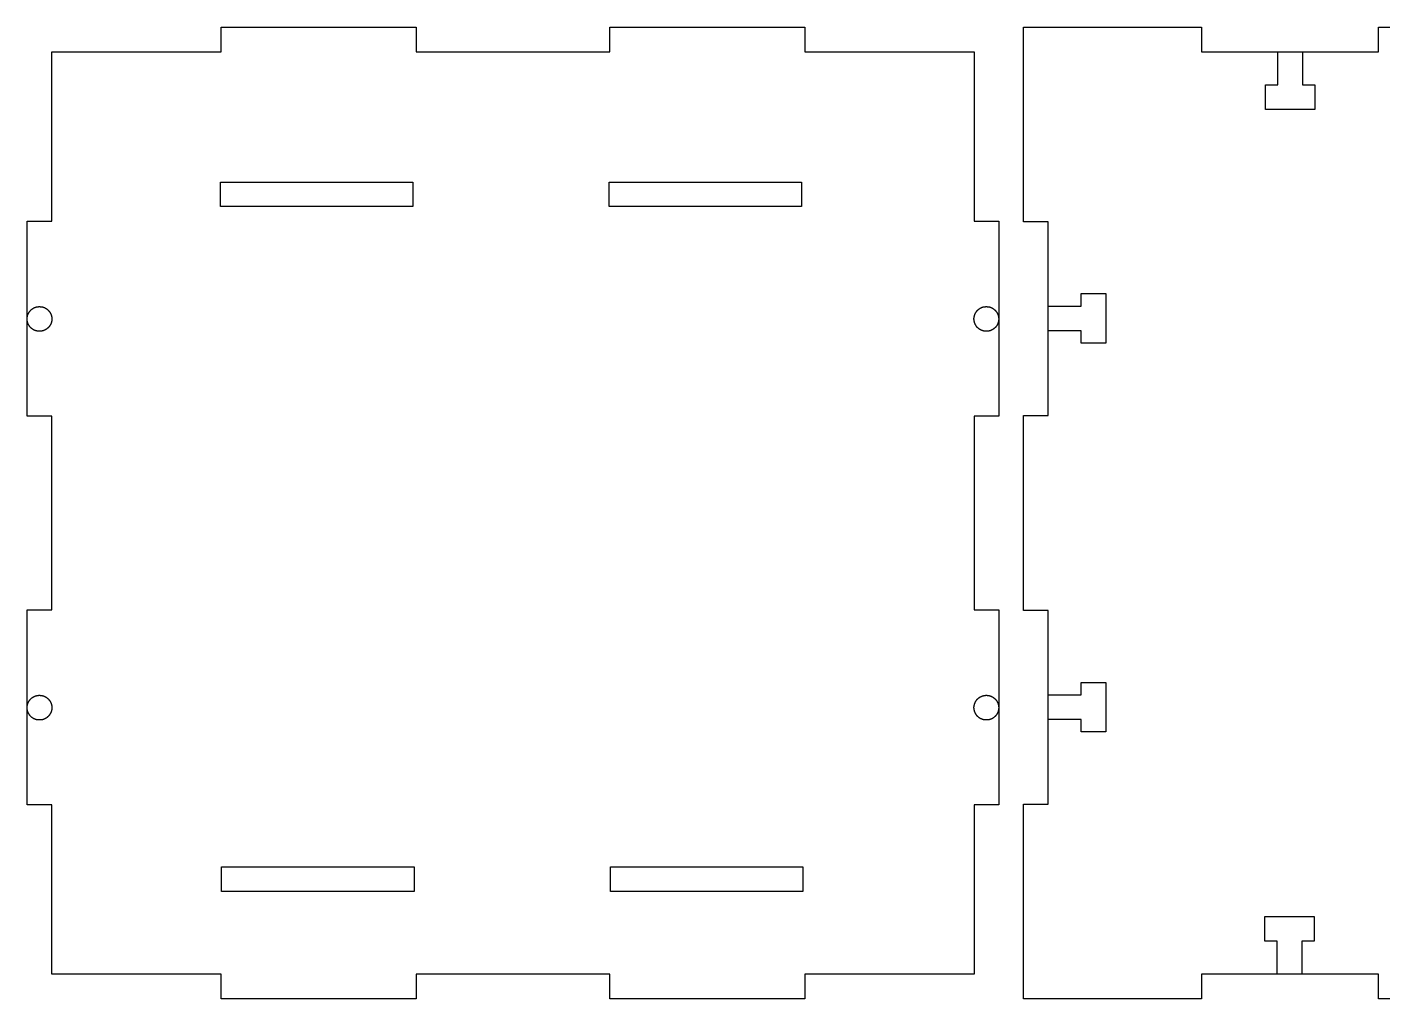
# Model space of a CAD drawing. Header units: millimetres. Extents: x 216 to 763, y 99 to 459.
# Drawn here: x 491.1 to 655.8, y 219.5 to 337.5 of the extents above; entities that cross this region are included whole.
import ezdxf

# ---------------------------------------------------------------- set-up
doc = ezdxf.new("R2010")
doc.units = ezdxf.units.MM
doc.layers.add('Your_Design', color=7, linetype='CONTINUOUS')

msp = doc.modelspace()

# ---------------------------------------------------------------- linework, layer by layer
at = {"layer": 'Your_Design', "color": 5}
for points in [[(494.13, 334.55), (514.69, 334.55), (514.69, 337.55), (538.37, 337.55), (538.37, 334.55), (561.89, 334.55), (561.89, 337.55), (585.57, 337.55), (585.57, 334.55), (606.13, 334.55), (606.13, 313.98), (609.13, 313.98), (609.13, 290.31), (606.13, 290.31), (606.13, 266.78), (609.13, 266.78), (609.13, 243.11), (606.13, 243.11), (606.13, 222.55), (585.57, 222.55), (585.57, 219.55), (561.89, 219.55), (561.89, 222.55), (538.37, 222.55), (538.37, 219.55), (514.69, 219.55), (514.69, 222.55), (494.13, 222.55), (494.13, 243.11), (491.13, 243.11), (491.13, 266.78), (494.13, 266.78), (494.13, 290.31), (491.13, 290.31), (491.13, 313.98), (494.13, 313.98), (494.13, 334.55)], [(612.13, 337.55), (633.74, 337.55), (633.74, 334.55), (655.24, 334.55), (655.24, 337.55), (676.88, 337.55)], [(676.88, 219.55), (655.24, 219.55), (655.24, 222.55), (633.74, 222.55), (633.74, 219.55), (612.13, 219.55), (612.13, 243.18), (615.13, 243.18), (615.13, 266.71), (612.13, 266.71), (612.13, 290.38), (615.13, 290.38), (615.13, 313.91), (612.13, 313.91), (612.13, 337.55)], [(646.03, 334.55), (646.03, 330.55), (647.53, 330.55), (647.53, 327.55), (646.03, 327.55), (646.03, 327.55), (644.53, 327.55), (644.53, 327.55), (643.03, 327.55), (643.03, 327.55), (641.53, 327.55), (641.53, 330.55), (643.03, 330.55), (643.03, 334.55)], [(514.6, 318.73), (537.98, 318.73), (537.98, 315.75), (514.6, 315.75), (514.6, 318.73)], [(561.81, 318.73), (585.18, 318.73), (585.18, 315.75), (561.81, 315.75), (561.81, 318.73)], [(615.13, 303.68), (619.13, 303.68), (619.13, 305.18), (622.13, 305.18), (622.13, 303.68), (622.13, 303.68), (622.13, 302.18), (622.13, 302.18), (622.13, 300.68), (622.13, 300.68), (622.13, 299.18), (619.13, 299.18), (619.13, 300.68), (615.13, 300.68)], [(494.13, 302.11), (494.13, 302.11), (494.13, 302.08), (494.13, 302.06), (494.13, 302.03), (494.13, 302), (494.12, 301.98), (494.12, 301.95), (494.12, 301.93), (494.11, 301.9), (494.11, 301.87), (494.11, 301.85), (494.1, 301.82), (494.1, 301.8), (494.09, 301.77), (494.08, 301.75), (494.08, 301.72), (494.07, 301.69), (494.06, 301.67), (494.05, 301.64), (494.05, 301.62), (494.04, 301.59), (494.03, 301.57), (494.02, 301.55), (494.01, 301.52), (494, 301.5), (493.99, 301.47), (493.98, 301.45), (493.96, 301.43), (493.95, 301.4), (493.94, 301.38), (493.93, 301.36), (493.91, 301.34), (493.9, 301.31), (493.89, 301.29), (493.87, 301.27), (493.86, 301.25), (493.84, 301.23), (493.83, 301.21), (493.81, 301.18), (493.79, 301.16), (493.78, 301.14), (493.76, 301.12), (493.74, 301.1), (493.73, 301.08), (493.71, 301.07), (493.69, 301.05), (493.67, 301.03), (493.65, 301.01), (493.63, 300.99), (493.61, 300.98), (493.59, 300.96), (493.57, 300.94), (493.55, 300.93), (493.53, 300.91), (493.51, 300.89), (493.49, 300.88), (493.47, 300.86), (493.45, 300.85), (493.42, 300.84), (493.4, 300.82), (493.38, 300.81), (493.36, 300.8), (493.33, 300.78), (493.31, 300.77), (493.29, 300.76), (493.26, 300.75), (493.24, 300.74), (493.21, 300.73), (493.19, 300.72), (493.17, 300.71), (493.14, 300.7), (493.12, 300.69), (493.09, 300.68), (493.07, 300.67), (493.04, 300.67), (493.02, 300.66), (492.99, 300.65), (492.97, 300.65), (492.94, 300.64), (492.91, 300.64), (492.89, 300.63), (492.86, 300.63), (492.84, 300.62), (492.81, 300.62), (492.78, 300.62), (492.76, 300.61), (492.73, 300.61), (492.71, 300.61), (492.68, 300.61), (492.65, 300.61), (492.63, 300.61), (492.6, 300.61), (492.58, 300.61), (492.55, 300.61), (492.52, 300.61), (492.5, 300.61), (492.47, 300.62), (492.45, 300.62), (492.42, 300.62), (492.39, 300.63), (492.37, 300.63), (492.34, 300.64), (492.32, 300.64), (492.29, 300.65), (492.27, 300.65), (492.24, 300.66), (492.21, 300.67), (492.19, 300.67), (492.16, 300.68), (492.14, 300.69), (492.12, 300.7), (492.09, 300.71), (492.07, 300.72), (492.04, 300.73), (492.02, 300.74), (491.99, 300.75), (491.97, 300.76), (491.95, 300.77), (491.92, 300.78), (491.9, 300.8), (491.88, 300.81), (491.86, 300.82), (491.83, 300.84), (491.81, 300.85), (491.79, 300.86), (491.77, 300.88), (491.75, 300.89), (491.73, 300.91), (491.7, 300.93), (491.68, 300.94), (491.66, 300.96), (491.64, 300.98), (491.62, 300.99), (491.6, 301.01), (491.59, 301.03), (491.57, 301.05), (491.55, 301.07), (491.53, 301.08), (491.51, 301.1), (491.5, 301.12), (491.48, 301.14), (491.46, 301.16), (491.45, 301.18), (491.43, 301.21), (491.41, 301.23), (491.4, 301.25), (491.38, 301.27), (491.37, 301.29), (491.36, 301.31), (491.34, 301.34), (491.33, 301.36), (491.32, 301.38), (491.3, 301.4), (491.29, 301.43), (491.28, 301.45), (491.27, 301.47), (491.26, 301.5), (491.25, 301.52), (491.24, 301.55), (491.23, 301.57), (491.22, 301.59), (491.21, 301.62), (491.2, 301.64), (491.19, 301.67), (491.19, 301.69), (491.18, 301.72), (491.17, 301.75), (491.17, 301.77), (491.16, 301.8), (491.16, 301.82), (491.15, 301.85), (491.15, 301.87), (491.14, 301.9), (491.14, 301.93), (491.14, 301.95), (491.13, 301.98), (491.13, 302), (491.13, 302.03), (491.13, 302.06), (491.13, 302.08), (491.13, 302.11), (491.13, 302.13), (491.13, 302.16), (491.13, 302.19), (491.13, 302.21), (491.13, 302.24), (491.14, 302.26), (491.14, 302.29), (491.14, 302.32), (491.15, 302.34), (491.15, 302.37), (491.16, 302.39), (491.16, 302.42), (491.17, 302.45), (491.17, 302.47), (491.18, 302.5), (491.19, 302.52), (491.19, 302.55), (491.2, 302.57), (491.21, 302.6), (491.22, 302.62), (491.23, 302.65), (491.24, 302.67), (491.25, 302.69), (491.26, 302.72), (491.27, 302.74), (491.28, 302.77), (491.29, 302.79), (491.3, 302.81), (491.32, 302.84), (491.33, 302.86), (491.34, 302.88), (491.36, 302.9), (491.37, 302.92), (491.38, 302.95), (491.4, 302.97), (491.41, 302.99), (491.43, 303.01), (491.45, 303.03), (491.46, 303.05), (491.48, 303.07), (491.5, 303.09), (491.51, 303.11), (491.53, 303.13), (491.55, 303.15), (491.57, 303.17), (491.59, 303.19), (491.6, 303.21), (491.62, 303.22), (491.64, 303.24), (491.66, 303.26), (491.68, 303.27), (491.7, 303.29), (491.73, 303.31), (491.75, 303.32), (491.77, 303.34), (491.79, 303.35), (491.81, 303.37), (491.83, 303.38), (491.86, 303.39), (491.88, 303.41), (491.9, 303.42), (491.92, 303.43), (491.95, 303.44), (491.97, 303.46), (491.99, 303.47), (492.02, 303.48), (492.04, 303.49), (492.07, 303.5), (492.09, 303.51), (492.12, 303.52), (492.14, 303.53), (492.16, 303.53), (492.19, 303.54), (492.21, 303.55), (492.24, 303.56), (492.27, 303.56), (492.29, 303.57), (492.32, 303.58), (492.34, 303.58), (492.37, 303.59), (492.39, 303.59), (492.42, 303.59), (492.45, 303.6), (492.47, 303.6), (492.5, 303.6), (492.52, 303.6), (492.55, 303.61), (492.58, 303.61), (492.6, 303.61), (492.63, 303.61), (492.65, 303.61), (492.68, 303.61), (492.71, 303.61), (492.73, 303.6), (492.76, 303.6), (492.78, 303.6), (492.81, 303.6), (492.84, 303.59), (492.86, 303.59), (492.89, 303.59), (492.91, 303.58), (492.94, 303.58), (492.97, 303.57), (492.99, 303.56), (493.02, 303.56), (493.04, 303.55), (493.07, 303.54), (493.09, 303.53), (493.12, 303.53), (493.14, 303.52), (493.17, 303.51), (493.19, 303.5), (493.21, 303.49), (493.24, 303.48), (493.26, 303.47), (493.29, 303.46), (493.31, 303.44), (493.33, 303.43), (493.36, 303.42), (493.38, 303.41), (493.4, 303.39), (493.42, 303.38), (493.45, 303.37), (493.47, 303.35), (493.49, 303.34), (493.51, 303.32), (493.53, 303.31), (493.55, 303.29), (493.57, 303.27), (493.59, 303.26), (493.61, 303.24), (493.63, 303.22), (493.65, 303.21), (493.67, 303.19), (493.69, 303.17), (493.71, 303.15), (493.73, 303.13), (493.74, 303.11), (493.76, 303.09), (493.78, 303.07), (493.79, 303.05), (493.81, 303.03), (493.83, 303.01), (493.84, 302.99), (493.86, 302.97), (493.87, 302.95), (493.89, 302.92), (493.9, 302.9), (493.91, 302.88), (493.93, 302.86), (493.94, 302.84), (493.95, 302.81), (493.96, 302.79), (493.98, 302.77), (493.99, 302.74), (494, 302.72), (494.01, 302.69), (494.02, 302.67), (494.03, 302.65), (494.04, 302.62), (494.05, 302.6), (494.05, 302.57), (494.06, 302.55), (494.07, 302.52), (494.08, 302.5), (494.08, 302.47), (494.09, 302.45), (494.1, 302.42), (494.1, 302.39), (494.11, 302.37), (494.11, 302.34), (494.11, 302.32), (494.12, 302.29), (494.12, 302.26), (494.12, 302.24), (494.13, 302.21), (494.13, 302.19), (494.13, 302.16), (494.13, 302.13), (494.13, 302.11)], [(609.13, 302.11), (609.13, 302.11), (609.13, 302.08), (609.13, 302.06), (609.13, 302.03), (609.13, 302), (609.12, 301.98), (609.12, 301.95), (609.12, 301.93), (609.11, 301.9), (609.11, 301.87), (609.11, 301.85), (609.1, 301.82), (609.1, 301.8), (609.09, 301.77), (609.08, 301.75), (609.08, 301.72), (609.07, 301.69), (609.06, 301.67), (609.06, 301.64), (609.05, 301.62), (609.04, 301.59), (609.03, 301.57), (609.02, 301.55), (609.01, 301.52), (609, 301.5), (608.99, 301.47), (608.98, 301.45), (608.96, 301.43), (608.95, 301.4), (608.94, 301.38), (608.93, 301.36), (608.91, 301.34), (608.9, 301.31), (608.89, 301.29), (608.87, 301.27), (608.86, 301.25), (608.84, 301.23), (608.83, 301.21), (608.81, 301.18), (608.79, 301.16), (608.78, 301.14), (608.76, 301.12), (608.74, 301.1), (608.73, 301.08), (608.71, 301.07), (608.69, 301.05), (608.67, 301.03), (608.65, 301.01), (608.63, 300.99), (608.61, 300.98), (608.59, 300.96), (608.57, 300.94), (608.55, 300.93), (608.53, 300.91), (608.51, 300.89), (608.49, 300.88), (608.47, 300.86), (608.45, 300.85), (608.42, 300.84), (608.4, 300.82), (608.38, 300.81), (608.36, 300.8), (608.33, 300.78), (608.31, 300.77), (608.29, 300.76), (608.26, 300.75), (608.24, 300.74), (608.21, 300.73), (608.19, 300.72), (608.17, 300.71), (608.14, 300.7), (608.12, 300.69), (608.09, 300.68), (608.07, 300.67), (608.04, 300.67), (608.02, 300.66), (607.99, 300.65), (607.97, 300.65), (607.94, 300.64), (607.91, 300.64), (607.89, 300.63), (607.86, 300.63), (607.84, 300.62), (607.81, 300.62), (607.78, 300.62), (607.76, 300.61), (607.73, 300.61), (607.71, 300.61), (607.68, 300.61), (607.65, 300.61), (607.63, 300.61), (607.6, 300.61), (607.58, 300.61), (607.55, 300.61), (607.52, 300.61), (607.5, 300.61), (607.47, 300.62), (607.45, 300.62), (607.42, 300.62), (607.39, 300.63), (607.37, 300.63), (607.34, 300.64), (607.32, 300.64), (607.29, 300.65), (607.26, 300.65), (607.24, 300.66), (607.21, 300.67), (607.19, 300.67), (607.16, 300.68), (607.14, 300.69), (607.11, 300.7), (607.09, 300.71), (607.07, 300.72), (607.04, 300.73), (607.02, 300.74), (606.99, 300.75), (606.97, 300.76), (606.95, 300.77), (606.92, 300.78), (606.9, 300.8), (606.88, 300.81), (606.85, 300.82), (606.83, 300.84), (606.81, 300.85), (606.79, 300.86), (606.77, 300.88), (606.75, 300.89), (606.72, 300.91), (606.7, 300.93), (606.68, 300.94), (606.66, 300.96), (606.64, 300.98), (606.62, 300.99), (606.6, 301.01), (606.59, 301.03), (606.57, 301.05), (606.55, 301.07), (606.53, 301.08), (606.51, 301.1), (606.49, 301.12), (606.48, 301.14), (606.46, 301.16), (606.44, 301.18), (606.43, 301.21), (606.41, 301.23), (606.4, 301.25), (606.38, 301.27), (606.37, 301.29), (606.35, 301.31), (606.34, 301.34), (606.33, 301.36), (606.31, 301.38), (606.3, 301.4), (606.29, 301.43), (606.28, 301.45), (606.27, 301.47), (606.26, 301.5), (606.25, 301.52), (606.24, 301.55), (606.23, 301.57), (606.22, 301.59), (606.21, 301.62), (606.2, 301.64), (606.19, 301.67), (606.19, 301.69), (606.18, 301.72), (606.17, 301.75), (606.17, 301.77), (606.16, 301.8), (606.15, 301.82), (606.15, 301.85), (606.15, 301.87), (606.14, 301.9), (606.14, 301.93), (606.13, 301.95), (606.13, 301.98), (606.13, 302), (606.12, 302.03), (606.12, 302.06), (606.12, 302.08), (606.12, 302.11), (606.12, 302.13), (606.12, 302.16), (606.12, 302.19), (606.13, 302.21), (606.13, 302.24), (606.13, 302.26), (606.14, 302.29), (606.14, 302.32), (606.15, 302.34), (606.15, 302.37), (606.15, 302.39), (606.16, 302.42), (606.17, 302.45), (606.17, 302.47), (606.18, 302.5), (606.19, 302.52), (606.19, 302.55), (606.2, 302.57), (606.21, 302.6), (606.22, 302.62), (606.23, 302.65), (606.24, 302.67), (606.25, 302.69), (606.26, 302.72), (606.27, 302.74), (606.28, 302.77), (606.29, 302.79), (606.3, 302.81), (606.31, 302.84), (606.33, 302.86), (606.34, 302.88), (606.35, 302.9), (606.37, 302.92), (606.38, 302.95), (606.4, 302.97), (606.41, 302.99), (606.43, 303.01), (606.44, 303.03), (606.46, 303.05), (606.48, 303.07), (606.49, 303.09), (606.51, 303.11), (606.53, 303.13), (606.55, 303.15), (606.57, 303.17), (606.59, 303.19), (606.6, 303.21), (606.62, 303.22), (606.64, 303.24), (606.66, 303.26), (606.68, 303.27), (606.7, 303.29), (606.72, 303.31), (606.75, 303.32), (606.77, 303.34), (606.79, 303.35), (606.81, 303.37), (606.83, 303.38), (606.85, 303.39), (606.88, 303.41), (606.9, 303.42), (606.92, 303.43), (606.95, 303.44), (606.97, 303.46), (606.99, 303.47), (607.02, 303.48), (607.04, 303.49), (607.07, 303.5), (607.09, 303.51), (607.11, 303.52), (607.14, 303.53), (607.16, 303.53), (607.19, 303.54), (607.21, 303.55), (607.24, 303.56), (607.26, 303.56), (607.29, 303.57), (607.32, 303.58), (607.34, 303.58), (607.37, 303.59), (607.39, 303.59), (607.42, 303.59), (607.45, 303.6), (607.47, 303.6), (607.5, 303.6), (607.52, 303.6), (607.55, 303.61), (607.58, 303.61), (607.6, 303.61), (607.63, 303.61), (607.65, 303.61), (607.68, 303.61), (607.71, 303.61), (607.73, 303.6), (607.76, 303.6), (607.78, 303.6), (607.81, 303.6), (607.84, 303.59), (607.86, 303.59), (607.89, 303.59), (607.91, 303.58), (607.94, 303.58), (607.97, 303.57), (607.99, 303.56), (608.02, 303.56), (608.04, 303.55), (608.07, 303.54), (608.09, 303.53), (608.12, 303.53), (608.14, 303.52), (608.17, 303.51), (608.19, 303.5), (608.21, 303.49), (608.24, 303.48), (608.26, 303.47), (608.29, 303.46), (608.31, 303.44), (608.33, 303.43), (608.36, 303.42), (608.38, 303.41), (608.4, 303.39), (608.42, 303.38), (608.45, 303.37), (608.47, 303.35), (608.49, 303.34), (608.51, 303.32), (608.53, 303.31), (608.55, 303.29), (608.57, 303.27), (608.59, 303.26), (608.61, 303.24), (608.63, 303.22), (608.65, 303.21), (608.67, 303.19), (608.69, 303.17), (608.71, 303.15), (608.73, 303.13), (608.74, 303.11), (608.76, 303.09), (608.78, 303.07), (608.79, 303.05), (608.81, 303.03), (608.83, 303.01), (608.84, 302.99), (608.86, 302.97), (608.87, 302.95), (608.89, 302.92), (608.9, 302.9), (608.91, 302.88), (608.93, 302.86), (608.94, 302.84), (608.95, 302.81), (608.96, 302.79), (608.98, 302.77), (608.99, 302.74), (609, 302.72), (609.01, 302.69), (609.02, 302.67), (609.03, 302.65), (609.04, 302.62), (609.05, 302.6), (609.06, 302.57), (609.06, 302.55), (609.07, 302.52), (609.08, 302.5), (609.08, 302.47), (609.09, 302.45), (609.1, 302.42), (609.1, 302.39), (609.11, 302.37), (609.11, 302.34), (609.11, 302.32), (609.12, 302.29), (609.12, 302.26), (609.12, 302.24), (609.13, 302.21), (609.13, 302.19), (609.13, 302.16), (609.13, 302.13), (609.13, 302.11)], [(615.13, 256.48), (619.13, 256.48), (619.13, 257.98), (622.13, 257.98), (622.13, 256.48), (622.13, 256.48), (622.13, 254.98), (622.13, 254.98), (622.13, 253.48), (622.13, 253.48), (622.13, 251.98), (619.13, 251.98), (619.13, 253.48), (615.13, 253.48)], [(494.13, 254.91), (494.13, 254.91), (494.13, 254.88), (494.13, 254.86), (494.13, 254.83), (494.13, 254.8), (494.12, 254.78), (494.12, 254.75), (494.12, 254.73), (494.11, 254.7), (494.11, 254.67), (494.11, 254.65), (494.1, 254.62), (494.1, 254.6), (494.09, 254.57), (494.08, 254.55), (494.08, 254.52), (494.07, 254.49), (494.06, 254.47), (494.05, 254.44), (494.05, 254.42), (494.04, 254.39), (494.03, 254.37), (494.02, 254.35), (494.01, 254.32), (494, 254.3), (493.99, 254.27), (493.98, 254.25), (493.96, 254.23), (493.95, 254.2), (493.94, 254.18), (493.93, 254.16), (493.91, 254.14), (493.9, 254.11), (493.89, 254.09), (493.87, 254.07), (493.86, 254.05), (493.84, 254.03), (493.83, 254.01), (493.81, 253.98), (493.79, 253.96), (493.78, 253.94), (493.76, 253.92), (493.74, 253.9), (493.73, 253.88), (493.71, 253.87), (493.69, 253.85), (493.67, 253.83), (493.65, 253.81), (493.63, 253.79), (493.61, 253.78), (493.59, 253.76), (493.57, 253.74), (493.55, 253.73), (493.53, 253.71), (493.51, 253.69), (493.49, 253.68), (493.47, 253.66), (493.45, 253.65), (493.42, 253.64), (493.4, 253.62), (493.38, 253.61), (493.36, 253.6), (493.33, 253.58), (493.31, 253.57), (493.29, 253.56), (493.26, 253.55), (493.24, 253.54), (493.21, 253.53), (493.19, 253.52), (493.17, 253.51), (493.14, 253.5), (493.12, 253.49), (493.09, 253.48), (493.07, 253.47), (493.04, 253.47), (493.02, 253.46), (492.99, 253.45), (492.97, 253.45), (492.94, 253.44), (492.91, 253.44), (492.89, 253.43), (492.86, 253.43), (492.84, 253.42), (492.81, 253.42), (492.78, 253.42), (492.76, 253.41), (492.73, 253.41), (492.71, 253.41), (492.68, 253.41), (492.65, 253.41), (492.63, 253.41), (492.6, 253.41), (492.58, 253.41), (492.55, 253.41), (492.52, 253.41), (492.5, 253.41), (492.47, 253.42), (492.45, 253.42), (492.42, 253.42), (492.39, 253.43), (492.37, 253.43), (492.34, 253.44), (492.32, 253.44), (492.29, 253.45), (492.27, 253.45), (492.24, 253.46), (492.21, 253.47), (492.19, 253.47), (492.16, 253.48), (492.14, 253.49), (492.12, 253.5), (492.09, 253.51), (492.07, 253.52), (492.04, 253.53), (492.02, 253.54), (491.99, 253.55), (491.97, 253.56), (491.95, 253.57), (491.92, 253.58), (491.9, 253.6), (491.88, 253.61), (491.86, 253.62), (491.83, 253.64), (491.81, 253.65), (491.79, 253.66), (491.77, 253.68), (491.75, 253.69), (491.73, 253.71), (491.7, 253.73), (491.68, 253.74), (491.66, 253.76), (491.64, 253.78), (491.62, 253.79), (491.6, 253.81), (491.59, 253.83), (491.57, 253.85), (491.55, 253.87), (491.53, 253.88), (491.51, 253.9), (491.5, 253.92), (491.48, 253.94), (491.46, 253.96), (491.45, 253.98), (491.43, 254.01), (491.41, 254.03), (491.4, 254.05), (491.38, 254.07), (491.37, 254.09), (491.36, 254.11), (491.34, 254.14), (491.33, 254.16), (491.32, 254.18), (491.3, 254.2), (491.29, 254.23), (491.28, 254.25), (491.27, 254.27), (491.26, 254.3), (491.25, 254.32), (491.24, 254.35), (491.23, 254.37), (491.22, 254.39), (491.21, 254.42), (491.2, 254.44), (491.19, 254.47), (491.19, 254.49), (491.18, 254.52), (491.17, 254.55), (491.17, 254.57), (491.16, 254.6), (491.16, 254.62), (491.15, 254.65), (491.15, 254.67), (491.14, 254.7), (491.14, 254.73), (491.14, 254.75), (491.13, 254.78), (491.13, 254.8), (491.13, 254.83), (491.13, 254.86), (491.13, 254.88), (491.13, 254.91), (491.13, 254.93), (491.13, 254.96), (491.13, 254.99), (491.13, 255.01), (491.13, 255.04), (491.14, 255.06), (491.14, 255.09), (491.14, 255.12), (491.15, 255.14), (491.15, 255.17), (491.16, 255.19), (491.16, 255.22), (491.17, 255.25), (491.17, 255.27), (491.18, 255.3), (491.19, 255.32), (491.19, 255.35), (491.2, 255.37), (491.21, 255.4), (491.22, 255.42), (491.23, 255.45), (491.24, 255.47), (491.25, 255.49), (491.26, 255.52), (491.27, 255.54), (491.28, 255.57), (491.29, 255.59), (491.3, 255.61), (491.32, 255.64), (491.33, 255.66), (491.34, 255.68), (491.36, 255.7), (491.37, 255.72), (491.38, 255.75), (491.4, 255.77), (491.41, 255.79), (491.43, 255.81), (491.45, 255.83), (491.46, 255.85), (491.48, 255.87), (491.5, 255.89), (491.51, 255.91), (491.53, 255.93), (491.55, 255.95), (491.57, 255.97), (491.59, 255.99), (491.6, 256.01), (491.62, 256.02), (491.64, 256.04), (491.66, 256.06), (491.68, 256.07), (491.7, 256.09), (491.73, 256.11), (491.75, 256.12), (491.77, 256.14), (491.79, 256.15), (491.81, 256.17), (491.83, 256.18), (491.86, 256.19), (491.88, 256.21), (491.9, 256.22), (491.92, 256.23), (491.95, 256.24), (491.97, 256.26), (491.99, 256.27), (492.02, 256.28), (492.04, 256.29), (492.07, 256.3), (492.09, 256.31), (492.12, 256.32), (492.14, 256.33), (492.16, 256.33), (492.19, 256.34), (492.21, 256.35), (492.24, 256.36), (492.27, 256.36), (492.29, 256.37), (492.32, 256.38), (492.34, 256.38), (492.37, 256.39), (492.39, 256.39), (492.42, 256.39), (492.45, 256.4), (492.47, 256.4), (492.5, 256.4), (492.52, 256.4), (492.55, 256.41), (492.58, 256.41), (492.6, 256.41), (492.63, 256.41), (492.65, 256.41), (492.68, 256.41), (492.71, 256.41), (492.73, 256.4), (492.76, 256.4), (492.78, 256.4), (492.81, 256.4), (492.84, 256.39), (492.86, 256.39), (492.89, 256.39), (492.91, 256.38), (492.94, 256.38), (492.97, 256.37), (492.99, 256.36), (493.02, 256.36), (493.04, 256.35), (493.07, 256.34), (493.09, 256.33), (493.12, 256.33), (493.14, 256.32), (493.17, 256.31), (493.19, 256.3), (493.21, 256.29), (493.24, 256.28), (493.26, 256.27), (493.29, 256.26), (493.31, 256.24), (493.33, 256.23), (493.36, 256.22), (493.38, 256.21), (493.4, 256.19), (493.42, 256.18), (493.45, 256.17), (493.47, 256.15), (493.49, 256.14), (493.51, 256.12), (493.53, 256.11), (493.55, 256.09), (493.57, 256.07), (493.59, 256.06), (493.61, 256.04), (493.63, 256.02), (493.65, 256.01), (493.67, 255.99), (493.69, 255.97), (493.71, 255.95), (493.73, 255.93), (493.74, 255.91), (493.76, 255.89), (493.78, 255.87), (493.79, 255.85), (493.81, 255.83), (493.83, 255.81), (493.84, 255.79), (493.86, 255.77), (493.87, 255.75), (493.89, 255.72), (493.9, 255.7), (493.91, 255.68), (493.93, 255.66), (493.94, 255.64), (493.95, 255.61), (493.96, 255.59), (493.98, 255.57), (493.99, 255.54), (494, 255.52), (494.01, 255.49), (494.02, 255.47), (494.03, 255.45), (494.04, 255.42), (494.05, 255.4), (494.05, 255.37), (494.06, 255.35), (494.07, 255.32), (494.08, 255.3), (494.08, 255.27), (494.09, 255.25), (494.1, 255.22), (494.1, 255.19), (494.11, 255.17), (494.11, 255.14), (494.11, 255.12), (494.12, 255.09), (494.12, 255.06), (494.12, 255.04), (494.13, 255.01), (494.13, 254.99), (494.13, 254.96), (494.13, 254.93), (494.13, 254.91)], [(609.13, 254.91), (609.13, 254.91), (609.13, 254.88), (609.13, 254.86), (609.13, 254.83), (609.13, 254.8), (609.12, 254.78), (609.12, 254.75), (609.12, 254.73), (609.11, 254.7), (609.11, 254.67), (609.11, 254.65), (609.1, 254.62), (609.1, 254.6), (609.09, 254.57), (609.08, 254.55), (609.08, 254.52), (609.07, 254.49), (609.06, 254.47), (609.06, 254.44), (609.05, 254.42), (609.04, 254.39), (609.03, 254.37), (609.02, 254.35), (609.01, 254.32), (609, 254.3), (608.99, 254.27), (608.98, 254.25), (608.96, 254.23), (608.95, 254.2), (608.94, 254.18), (608.93, 254.16), (608.91, 254.14), (608.9, 254.11), (608.89, 254.09), (608.87, 254.07), (608.86, 254.05), (608.84, 254.03), (608.83, 254.01), (608.81, 253.98), (608.79, 253.96), (608.78, 253.94), (608.76, 253.92), (608.74, 253.9), (608.73, 253.88), (608.71, 253.87), (608.69, 253.85), (608.67, 253.83), (608.65, 253.81), (608.63, 253.79), (608.61, 253.78), (608.59, 253.76), (608.57, 253.74), (608.55, 253.73), (608.53, 253.71), (608.51, 253.69), (608.49, 253.68), (608.47, 253.66), (608.45, 253.65), (608.42, 253.64), (608.4, 253.62), (608.38, 253.61), (608.36, 253.6), (608.33, 253.58), (608.31, 253.57), (608.29, 253.56), (608.26, 253.55), (608.24, 253.54), (608.21, 253.53), (608.19, 253.52), (608.17, 253.51), (608.14, 253.5), (608.12, 253.49), (608.09, 253.48), (608.07, 253.47), (608.04, 253.47), (608.02, 253.46), (607.99, 253.45), (607.97, 253.45), (607.94, 253.44), (607.91, 253.44), (607.89, 253.43), (607.86, 253.43), (607.84, 253.42), (607.81, 253.42), (607.78, 253.42), (607.76, 253.41), (607.73, 253.41), (607.71, 253.41), (607.68, 253.41), (607.65, 253.41), (607.63, 253.41), (607.6, 253.41), (607.58, 253.41), (607.55, 253.41), (607.52, 253.41), (607.5, 253.41), (607.47, 253.42), (607.45, 253.42), (607.42, 253.42), (607.39, 253.43), (607.37, 253.43), (607.34, 253.44), (607.32, 253.44), (607.29, 253.45), (607.26, 253.45), (607.24, 253.46), (607.21, 253.47), (607.19, 253.47), (607.16, 253.48), (607.14, 253.49), (607.11, 253.5), (607.09, 253.51), (607.07, 253.52), (607.04, 253.53), (607.02, 253.54), (606.99, 253.55), (606.97, 253.56), (606.95, 253.57), (606.92, 253.58), (606.9, 253.6), (606.88, 253.61), (606.85, 253.62), (606.83, 253.64), (606.81, 253.65), (606.79, 253.66), (606.77, 253.68), (606.75, 253.69), (606.72, 253.71), (606.7, 253.73), (606.68, 253.74), (606.66, 253.76), (606.64, 253.78), (606.62, 253.79), (606.6, 253.81), (606.59, 253.83), (606.57, 253.85), (606.55, 253.87), (606.53, 253.88), (606.51, 253.9), (606.49, 253.92), (606.48, 253.94), (606.46, 253.96), (606.44, 253.98), (606.43, 254.01), (606.41, 254.03), (606.4, 254.05), (606.38, 254.07), (606.37, 254.09), (606.35, 254.11), (606.34, 254.14), (606.33, 254.16), (606.31, 254.18), (606.3, 254.2), (606.29, 254.23), (606.28, 254.25), (606.27, 254.27), (606.26, 254.3), (606.25, 254.32), (606.24, 254.35), (606.23, 254.37), (606.22, 254.39), (606.21, 254.42), (606.2, 254.44), (606.19, 254.47), (606.19, 254.49), (606.18, 254.52), (606.17, 254.55), (606.17, 254.57), (606.16, 254.6), (606.15, 254.62), (606.15, 254.65), (606.15, 254.67), (606.14, 254.7), (606.14, 254.73), (606.13, 254.75), (606.13, 254.78), (606.13, 254.8), (606.12, 254.83), (606.12, 254.86), (606.12, 254.88), (606.12, 254.91), (606.12, 254.93), (606.12, 254.96), (606.12, 254.99), (606.13, 255.01), (606.13, 255.04), (606.13, 255.06), (606.14, 255.09), (606.14, 255.12), (606.15, 255.14), (606.15, 255.17), (606.15, 255.19), (606.16, 255.22), (606.17, 255.25), (606.17, 255.27), (606.18, 255.3), (606.19, 255.32), (606.19, 255.35), (606.2, 255.37), (606.21, 255.4), (606.22, 255.42), (606.23, 255.45), (606.24, 255.47), (606.25, 255.49), (606.26, 255.52), (606.27, 255.54), (606.28, 255.57), (606.29, 255.59), (606.3, 255.61), (606.31, 255.64), (606.33, 255.66), (606.34, 255.68), (606.35, 255.7), (606.37, 255.72), (606.38, 255.75), (606.4, 255.77), (606.41, 255.79), (606.43, 255.81), (606.44, 255.83), (606.46, 255.85), (606.48, 255.87), (606.49, 255.89), (606.51, 255.91), (606.53, 255.93), (606.55, 255.95), (606.57, 255.97), (606.59, 255.99), (606.6, 256.01), (606.62, 256.02), (606.64, 256.04), (606.66, 256.06), (606.68, 256.07), (606.7, 256.09), (606.72, 256.11), (606.75, 256.12), (606.77, 256.14), (606.79, 256.15), (606.81, 256.17), (606.83, 256.18), (606.85, 256.19), (606.88, 256.21), (606.9, 256.22), (606.92, 256.23), (606.95, 256.24), (606.97, 256.26), (606.99, 256.27), (607.02, 256.28), (607.04, 256.29), (607.07, 256.3), (607.09, 256.31), (607.11, 256.32), (607.14, 256.33), (607.16, 256.33), (607.19, 256.34), (607.21, 256.35), (607.24, 256.36), (607.26, 256.36), (607.29, 256.37), (607.32, 256.38), (607.34, 256.38), (607.37, 256.39), (607.39, 256.39), (607.42, 256.39), (607.45, 256.4), (607.47, 256.4), (607.5, 256.4), (607.52, 256.4), (607.55, 256.41), (607.58, 256.41), (607.6, 256.41), (607.63, 256.41), (607.65, 256.41), (607.68, 256.41), (607.71, 256.41), (607.73, 256.4), (607.76, 256.4), (607.78, 256.4), (607.81, 256.4), (607.84, 256.39), (607.86, 256.39), (607.89, 256.39), (607.91, 256.38), (607.94, 256.38), (607.97, 256.37), (607.99, 256.36), (608.02, 256.36), (608.04, 256.35), (608.07, 256.34), (608.09, 256.33), (608.12, 256.33), (608.14, 256.32), (608.17, 256.31), (608.19, 256.3), (608.21, 256.29), (608.24, 256.28), (608.26, 256.27), (608.29, 256.26), (608.31, 256.24), (608.33, 256.23), (608.36, 256.22), (608.38, 256.21), (608.4, 256.19), (608.42, 256.18), (608.45, 256.17), (608.47, 256.15), (608.49, 256.14), (608.51, 256.12), (608.53, 256.11), (608.55, 256.09), (608.57, 256.07), (608.59, 256.06), (608.61, 256.04), (608.63, 256.02), (608.65, 256.01), (608.67, 255.99), (608.69, 255.97), (608.71, 255.95), (608.73, 255.93), (608.74, 255.91), (608.76, 255.89), (608.78, 255.87), (608.79, 255.85), (608.81, 255.83), (608.83, 255.81), (608.84, 255.79), (608.86, 255.77), (608.87, 255.75), (608.89, 255.72), (608.9, 255.7), (608.91, 255.68), (608.93, 255.66), (608.94, 255.64), (608.95, 255.61), (608.96, 255.59), (608.98, 255.57), (608.99, 255.54), (609, 255.52), (609.01, 255.49), (609.02, 255.47), (609.03, 255.45), (609.04, 255.42), (609.05, 255.4), (609.06, 255.37), (609.06, 255.35), (609.07, 255.32), (609.08, 255.3), (609.08, 255.27), (609.09, 255.25), (609.1, 255.22), (609.1, 255.19), (609.11, 255.17), (609.11, 255.14), (609.11, 255.12), (609.12, 255.09), (609.12, 255.06), (609.12, 255.04), (609.13, 255.01), (609.13, 254.99), (609.13, 254.96), (609.13, 254.93), (609.13, 254.91)], [(514.75, 235.56), (538.13, 235.56), (538.13, 232.59), (514.75, 232.59), (514.75, 235.56)], [(561.96, 235.56), (585.34, 235.56), (585.34, 232.59), (561.96, 232.59), (561.96, 235.56)], [(642.95, 222.55), (642.95, 226.55), (641.45, 226.55), (641.45, 229.55), (642.95, 229.55), (642.95, 229.55), (644.45, 229.55), (644.45, 229.55), (645.95, 229.55), (645.95, 229.55), (647.45, 229.55), (647.45, 226.55), (645.95, 226.55), (645.95, 222.55)]]:
    msp.add_lwpolyline(points, dxfattribs=at)

doc.saveas('drawing.dxf')
